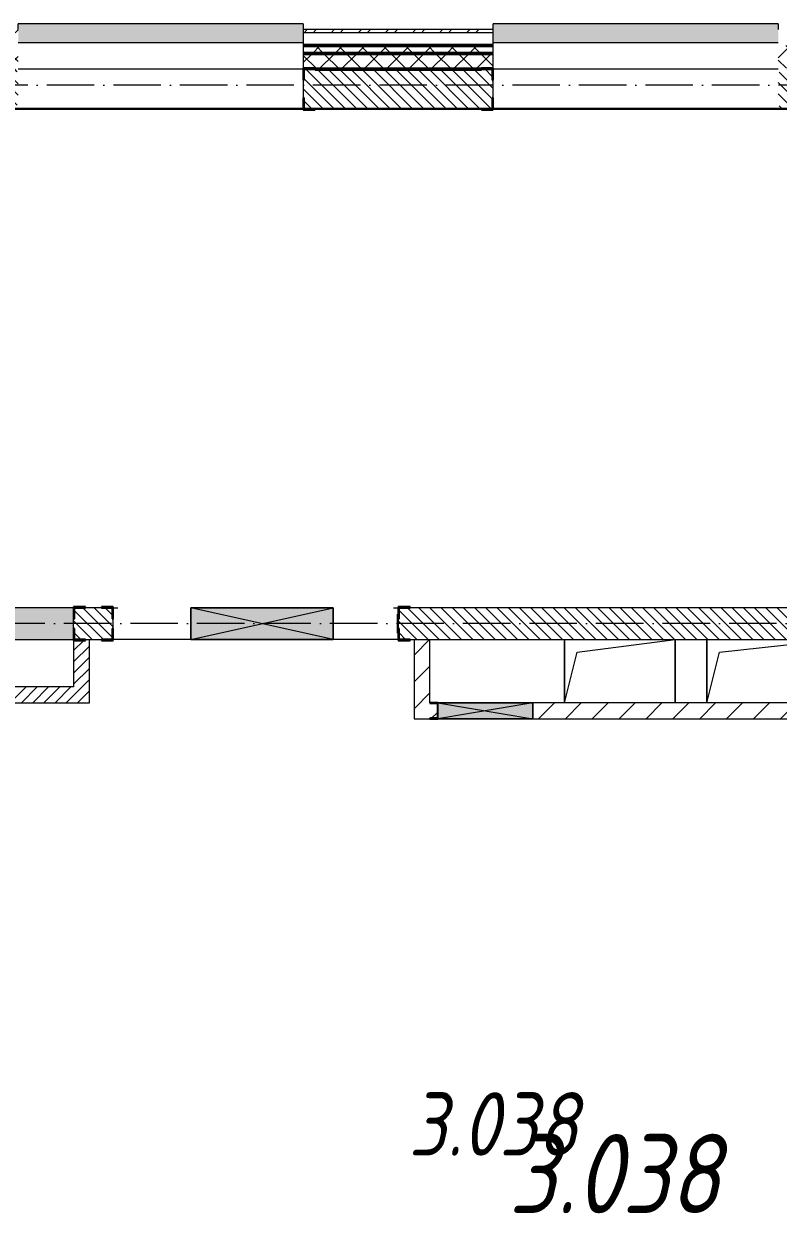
# Model space of a CAD drawing. Header units: millimetres. Extents: x -213536 to 1564669, y -45299 to 942238.
# Drawn here: x 594956 to 599721, y 288540 to 296049 of the extents above; entities that cross this region are included whole.
import ezdxf

# ---------------------------------------------------------------- set-up
doc = ezdxf.new("R2010")
doc.units = ezdxf.units.MM
doc.linetypes.add('50_200_ШТРИХ_1Т_ш5_п1_п1_', pattern=[700, 500, -100, 0, -100])
for name, color, linetype, lineweight in [('3.1) ЖБ окна 1.2 м', 102, 'Continuous', 30), ('A-DETL-GENF-OTLN', 7, 'Continuous', 9), ('A-FLOR-____-OTLN', 7, 'Continuous', 9), ('A-GENM-____-MCUT', 7, 'Continuous', 25), ('A-GENM-____-OTLN', 7, 'Continuous', 9), ('A-GENM-____-OTLN-1', 7, 'Continuous', 25), ('A-GLAZ-____-OTLN', 7, 'Continuous', 9), ('A-WALL-____-MCUT-2', 7, 'Continuous', 50), ('A-WALL-____-MCUT-3', 7, 'Continuous', 9), ('A-WALL-____-OTLN', 7, 'Continuous', 9), ('A-WALL-____-PATT-1', 7, 'Continuous', 9), ('A-WALL-FNSH-MCUT-1', 7, 'Continuous', 9), ('I-WALL-____-OTLN', 7, 'Continuous', 9), ('S-GRID-____-OTLN-1', 7, '50_200_ШТРИХ_1Т_ш5_п1_п1_', 9), ('Марки помещений', 7, 'Continuous', 9)]:
    doc.layers.add(name, color=color, linetype=linetype, lineweight=lineweight)
doc.layers.add('A-GLAZ-____-OTLN-1', color=7, linetype='Continuous', lineweight=9, true_color=0xc0c0c0)
doc.styles.add('ISOCPEUR_I_2', font='isocpeui.ttf', dxfattribs={"width": 0.85, "height": 2.3})
pattern_1 = [(45, (549721.47, 286281.11), (-70.71068, 70.71068), []), (135, (549721.47, 286281.11), (-70.71068, -70.71068), [])]
pattern_2 = [(45, (549721.47, 286281.11), (-84.8528, 84.8528), [])]
pattern_3 = [(135, (549721.475, 286281.11), (-35.35534, -35.35534), [])]
pattern_4 = [(45, (549721.475, 286281.11), (-35.35534, 35.35534), [])]

# ---------------------------------------------------------------- blocks, each defined once
blk = doc.blocks.new('Фахверк_СКБ_Уголок - 250_2700-27497298-АР1_План отверстий 3 этажа в осях 1-64_А-ГГ')
at = {"layer": 'A-GENM-____-MCUT'}
for p, q in [((200, 181), (125, 181)), ((125, 181), (125, 106)), ((131, 106), (131, 175)), ((131, 175), (200, 175)), ((200, 175), (200, 181)), ((125, 106), (131, 106)), ((131, -6), (125, -6)), ((125, -6), (125, -81)), ((131, -75), (131, -6)), ((200, -75), (131, -75)), ((200, -81), (200, -75)), ((125, -81), (200, -81))]:
    blk.add_line(p, q, dxfattribs=at)
blk = doc.blocks.new('Фахверк_СКБ_Уголок - 200_3960-28268576-АР1_План отверстий 3 этажа в осях 1-64_А-ГГ')
at = {"layer": 'A-GENM-____-MCUT'}
for p, q in [((200, 156), (125, 156)), ((125, 156), (125, 81)), ((200, 150), (200, 156)), ((125, 81), (131, 81)), ((131, 81), (131, 150)), ((131, 150), (200, 150)), ((131, 19), (125, 19)), ((125, 19), (125, -56)), ((131, -50), (131, 19)), ((125, -56), (200, -56)), ((200, -50), (131, -50)), ((200, -56), (200, -50))]:
    blk.add_line(p, q, dxfattribs=at)
blk = doc.blocks.new('154_Стойка_СКБ_Уголок - СМ-2480_200-28346303-АР1_План отверстий 3 этажа в осях 1-64_А-ГГ')
at = {"layer": 'A-GENM-____-MCUT'}
for p, q in [((125, 156), (125, 81)), ((200, 156), (125, 156)), ((200, 150), (200, 156)), ((125, 81), (131, 81)), ((131, 81), (131, 150)), ((131, 150), (200, 150)), ((131, 19), (125, 19)), ((125, 19), (125, -56)), ((131, -50), (131, 19)), ((125, -56), (200, -56)), ((200, -50), (131, -50)), ((200, -56), (200, -50))]:
    blk.add_line(p, q, dxfattribs=at)
blk = doc.blocks.new('Стойка_Влож_Полоса боковая - Полоса-28213942-АР1_План отверстий 3 этажа в осях 1-64_А-ГГ')
at = {"layer": 'A-GENM-____-OTLN'}
for p, q in [((-5, 60), (0, 60)), ((-5, -60), (-5, 60)), ((0, 31), (0, -31)), ((0, -60), (-5, -60))]:
    blk.add_line(p, q, dxfattribs=at)
blk = doc.blocks.new('AR_Отверстие Ниша - Лючок-32404390-АР1_План отверстий 3 этажа в осях 1-64_А-ГГ')
at = {"layer": 'A-GLAZ-____-OTLN'}
blk.add_hatch(color=256, dxfattribs=at).paths.add_polyline_path([(-200, 100), (-200, -100), (200, -100), (200, 100)], flags=0)
for p, q in [((200, 100), (-200, 100)), ((200, -100), (200, 100)), ((-200, 31), (-200, -31)), ((-200, -100), (200, -100))]:
    blk.add_line(p, q, dxfattribs=at)
blk = doc.blocks.new('Фахверк_СКБ_Уголок - 200_3960_зеркало-28268689-АР1_План отверстий 3 этажа в осях 1-64_А-ГГ')
at = {"layer": 'A-GENM-____-MCUT'}
for p, q in [((200, 156), (125, 156)), ((125, 156), (125, 81)), ((200, 150), (200, 156)), ((125, 81), (131, 81)), ((131, 81), (131, 150)), ((131, 150), (200, 150)), ((131, 19), (125, 19)), ((125, 19), (125, -56)), ((131, -50), (131, 19)), ((125, -56), (200, -56)), ((200, -50), (131, -50)), ((200, -56), (200, -50))]:
    blk.add_line(p, q, dxfattribs=at)
blk = doc.blocks.new('AR_Отверстие прямоугольное _в плите_ - AR_Отверстие прямоугольное _в плите_-30552525-АР1_План отверстий 3 этажа в осях 1-64_А-ГГ')
at = {"layer": 'A-GENM-____-OTLN'}
for p, q in [((-350, 200), (-350, -200)), ((-270, 120), (350, 200)), ((350, -200), (350, 200)), ((-350, -200), (-270, 120))]:
    blk.add_line(p, q, dxfattribs=at)
blk = doc.blocks.new('AR_Отверстие прямоугольное _в плите_ - AR_Отверстие прямоугольное _в плите_-V195-АР1_План отверстий 3 этажа в осях 1-64_А-ГГ')
at = {"layer": 'A-GENM-____-OTLN'}
for p, q in [((-400, 200), (-400, -200)), ((-320, 120), (400, 200)), ((-400, -200), (-320, 120)), ((400, -200), (400, -100))]:
    blk.add_line(p, q, dxfattribs=at)
blk = doc.blocks.new('Отлив_СКБ - Отлив витража_120_НВФ-31885687-АР1_План отверстий 3 этажа в осях 1-64_А-ГГ')
at = {"layer": 'A-GLAZ-____-OTLN-1'}
for points in [[(0, 0), (0, -2), (1800, -2), (1800, 0), (534.2, 0)], [(0, -2), (0, -120), (1800, -120), (1800, -2), (534.2, -2)]]:
    blk.add_hatch(color=256, dxfattribs=at).paths.add_polyline_path(points, flags=0)
at = {"layer": 'A-GLAZ-____-OTLN'}
for p, q in [((0, 0), (1800, 0)), ((1800, -2), (0, -2)), ((0, -120), (0, -83)), ((0, -120), (1800, -120)), ((1800, -83), (1800, -120))]:
    blk.add_line(p, q, dxfattribs=at)
blk = doc.blocks.new('AR_Отверстие прямоугольное _в стене_ - AR_Отверстие прямоугольное _в стене__ОВ-36979025-АР1_План отверстий 3 этажа в осях 1-64_А-ГГ')
at = {"layer": 'A-GLAZ-____-OTLN'}
blk.add_hatch(color=256, dxfattribs=at).paths.add_polyline_path([(300, -50), (300, 50), (-300, 50), (-300, -50)], flags=0)
at = {"layer": 'A-DETL-GENF-OTLN'}
for p, q in [((-300, 50), (300, 50)), ((300, 50), (-300, -50)), ((-300, 50), (300, -50)), ((300, 50), (-300, 50)), ((300, 50), (300, -50)), ((300, -50), (300, 50)), ((300, -50), (-300, -50)), ((-300, -50), (300, -50))]:
    blk.add_line(p, q, dxfattribs=at)
blk = doc.blocks.new('AR_Отверстие прямоугольное _в стене__БезПР - AR_Отверстие прямоугольное _в стене__БезПР-36899640-АР1_План отверстий 3 этажа в осях 1-64_А-ГГ')
at = {"layer": 'A-GLAZ-____-OTLN'}
blk.add_hatch(color=256, dxfattribs=at).paths.add_polyline_path([(-450, 100), (-450, -100), (450, -100), (450, 100)], flags=0)
at = {"layer": 'A-DETL-GENF-OTLN'}
for p, q in [((-450, -100), (-450, 100)), ((-450, 100), (450, 100)), ((450, 100), (-450, -100)), ((-450, 100), (450, -100)), ((450, 100), (-450, 100)), ((-450, 100), (-450, -100)), ((450, 100), (450, -100)), ((450, -100), (450, 100)), ((450, -100), (-450, -100)), ((-450, -100), (450, -100))]:
    blk.add_line(p, q, dxfattribs=at)
at = {"layer": 'A-GLAZ-____-OTLN'}
blk.add_line((450, 100), (-450, 100), dxfattribs=at)
blk = doc.blocks.new('154_Фахверк_СКБ_Швеллер - Тип_100_3960_зеркало-36793856-АР1_План отверстий 3 этажа в осях 1-64_А-ГГ')
at = {"layer": 'A-GENM-____-MCUT'}
for p, q in [((175, 50), (125, 50)), ((125, 50), (125, -50)), ((128, 47), (175, 47)), ((128, -47), (128, 47)), ((175, 47), (175, 50)), ((125, -50), (175, -50)), ((175, -47), (128, -47)), ((175, -50), (175, -47))]:
    blk.add_line(p, q, dxfattribs=at)

msp = doc.modelspace()

# ---------------------------------------------------------------- hatches: boundary and pattern name
at = {"layer": 'A-WALL-____-PATT-1'}
h = msp.add_hatch(dxfattribs=at)
h.set_pattern_fill('FP_3', color=256, style=0, pattern_type=2)
h.set_pattern_definition([(45, (549721.47, 286281.11), (-85.53659, 85.53659), []), (45, (549778.5, 286281.11), (-85.53659, 85.53659), [])])
h.paths.add_polyline_path([(621586.5, 295992.2), (621586.5, 296012.2), (617721.5, 296012.2), (617721.5, 295992.2), (620406.4, 295992.2)], flags=0)
h.paths.add_polyline_path([(609801.6, 295992.2), (609921.5, 295992.2), (609921.5, 296012.2), (608721.5, 296012.2), (608721.5, 295992.2)], flags=0)
h.paths.add_polyline_path([(606266.7, 295992.2), (606921.5, 295992.2), (606921.5, 296012.2), (605721.5, 296012.2), (605721.5, 295992.2)], flags=0)
h.paths.add_polyline_path([(603921.5, 295992.2), (603921.5, 296012.2), (602721.5, 296012.2), (602721.5, 295992.2), (602731.7, 295992.2)], flags=0)
h.paths.add_polyline_path([(600921.5, 295992.2), (600921.5, 296012.2), (599721.5, 296012.2), (599721.5, 295992.2)], flags=0)
h.paths.add_polyline_path([(596721.5, 295992.2), (597921.5, 295992.2), (597921.5, 296012.2), (596721.5, 296012.2)], flags=0)
h.paths.add_polyline_path([(594921.5, 295992.2), (594921.5, 296012.2), (593721.5, 296012.2), (593721.5, 295992.2), (593894.4, 295992.2)], flags=0)
h.paths.add_polyline_path([(590721.5, 295992.2), (591921.5, 295992.2), (591921.5, 296012.2), (590721.5, 296012.2)], flags=0)
h.paths.add_polyline_path([(588921.5, 295992.2), (588921.5, 296012.2), (588056.5, 296012.2), (588056.5, 295992.2), (588592, 295992.2)], flags=0)
h = msp.add_hatch(dxfattribs=at)
h.set_pattern_fill('FP_1', color=256, style=0, pattern_type=2)
h.set_pattern_definition(pattern_1)
h.paths.add_polyline_path([(624071.5, 295862.2), (624071.5, 295912.2), (617721.5, 295912.2), (617721.5, 295862.2), (623941.3, 295862.2)], flags=0)
h.paths.add_polyline_path([(609801.6, 295862.2), (609921.5, 295862.2), (609921.5, 295912.2), (608721.5, 295912.2), (608721.5, 295862.2)], flags=0)
h.paths.add_polyline_path([(606921.5, 295862.2), (606921.5, 295912.2), (605721.5, 295912.2), (605721.5, 295862.2), (606266.7, 295862.2)], flags=0)
h.paths.add_polyline_path([(603921.5, 295862.2), (603921.5, 295912.2), (602721.5, 295912.2), (602721.5, 295862.2), (602731.7, 295862.2)], flags=0)
h.paths.add_polyline_path([(600921.5, 295862.2), (600921.5, 295912.2), (599721.5, 295912.2), (599721.5, 295862.2)], flags=0)
h.paths.add_polyline_path([(596721.5, 295862.2), (597921.5, 295862.2), (597921.5, 295912.2), (596721.5, 295912.2)], flags=0)
h.paths.add_polyline_path([(594921.5, 295862.2), (594921.5, 295912.2), (593721.5, 295912.2), (593721.5, 295862.2), (593894.4, 295862.2)], flags=0)
h.paths.add_polyline_path([(591921.5, 295862.2), (591921.5, 295912.2), (590721.5, 295912.2), (590721.5, 295862.2)], flags=0)
h.paths.add_polyline_path([(588592, 295862.2), (588921.5, 295862.2), (588921.5, 295912.2), (587521.5, 295912.2), (587521.5, 295862.2)], flags=0)
h.paths.add_polyline_path([(584521.5, 295862.2), (585721.5, 295862.2), (585721.5, 295912.2), (584521.5, 295912.2)], flags=0)
h.paths.add_polyline_path([(582721.5, 295862.2), (582721.5, 295912.2), (581521.5, 295912.2), (581522.2, 295862.2)], flags=0)
h.paths.add_polyline_path([(579721.5, 295862.2), (579721.5, 295912.2), (578521.5, 295912.2), (578521.5, 295862.2)], flags=0)
h.paths.add_polyline_path([(576721.5, 295862.2), (576721.5, 295912.2), (573551.5, 295912.2), (573551.5, 295862.2), (574452.3, 295862.2)], flags=0)
h = msp.add_hatch(dxfattribs=at)
h.set_pattern_fill('FP_1', color=256, style=0, pattern_type=2)
h.set_pattern_definition(pattern_1)
h.paths.add_polyline_path([(624071.5, 295762.2), (624071.5, 295862.2), (617721.5, 295862.2), (617721.5, 295768.2), (617796.5, 295768.2), (617796.5, 295762.2), (623941.3, 295762.2)], flags=0)
h.paths.add_polyline_path([(609801.6, 295762.2), (609846.5, 295762.2), (609846.5, 295768.2), (609921.5, 295768.2), (609921.5, 295862.2), (608721.5, 295862.2), (608721.5, 295768.2), (608796.5, 295768.2), (608796.5, 295762.2), (609571.5, 295762.2)], flags=0)
h.paths.add_polyline_path([(606846.5, 295762.2), (606846.5, 295768.2), (606921.5, 295768.2), (606921.5, 295862.2), (605721.5, 295862.2), (605721.5, 295768.2), (605796.5, 295768.2), (605796.5, 295762.2), (606266.7, 295762.2)], flags=0)
h.paths.add_polyline_path([(603846.5, 295762.2), (603846.5, 295768.2), (603921.5, 295768.2), (603921.5, 295862.2), (602721.5, 295862.2), (602721.5, 295768.2), (602796.5, 295768.2), (602796.5, 295762.2), (603571.5, 295762.2)], flags=0)
h.paths.add_polyline_path([(600846.5, 295762.2), (600846.5, 295768.2), (600921.5, 295768.2), (600921.5, 295862.2), (599721.5, 295862.2), (599721.5, 295768.2), (599796.5, 295768.2), (599796.5, 295762.2), (600071.5, 295762.2)], flags=0)
h.paths.add_polyline_path([(597846.5, 295762.2), (597846.5, 295768.2), (597921.5, 295768.2), (597921.5, 295862.2), (596721.5, 295862.2), (596721.5, 295768.2), (596796.5, 295768.2), (596796.5, 295762.2), (597429.3, 295762.2)], flags=0)
h.paths.add_polyline_path([(593796.5, 295762.2), (594846.5, 295762.2), (594846.5, 295768.2), (594921.5, 295768.2), (594921.5, 295862.2), (593721.5, 295862.2), (593721.5, 295768.2), (593796.5, 295768.2)], flags=0)
h.paths.add_polyline_path([(591071.5, 295762.2), (591846.5, 295762.2), (591846.5, 295768.2), (591921.5, 295768.2), (591921.5, 295862.2), (590721.5, 295862.2), (590721.5, 295768.2), (590796.5, 295768.2), (590796.5, 295762.2)], flags=0)
h.paths.add_polyline_path([(588592, 295762.2), (588846.5, 295762.2), (588846.5, 295768.2), (588921.5, 295768.2), (588921.5, 295862.2), (587521.5, 295862.2), (587521.5, 295762.2), (588571.5, 295762.2)], flags=0)
h.paths.add_polyline_path([(585057.1, 295762.2), (585646.5, 295762.2), (585646.5, 295768.2), (585721.5, 295768.2), (585721.5, 295862.2), (584521.5, 295862.2), (584521.5, 295762.2), (585021.5, 295762.2)], flags=0)
h.paths.add_polyline_path([(582646.5, 295762.2), (582646.5, 295768.2), (582721.5, 295768.2), (582721.5, 295862.2), (581521.5, 295862.2), (581522.2, 295768.2), (581596.5, 295768.2), (581596.5, 295762.2)], flags=0)
h.paths.add_polyline_path([(579646.5, 295762.2), (579646.5, 295768.2), (579721.5, 295768.2), (579721.5, 295862.2), (578521.5, 295862.2), (578521.5, 295762.2), (579021.5, 295762.2)], flags=0)
h.paths.add_polyline_path([(576646.5, 295762.2), (576646.5, 295768.2), (576721.5, 295768.2), (576721.5, 295862.2), (573551.5, 295862.2), (573551.5, 295762.2), (576021.5, 295762.2)], flags=0)
h = msp.add_hatch(dxfattribs=at)
h.set_pattern_fill('FP_6', color=256, style=0, pattern_type=2)
h.set_pattern_definition(pattern_3)
h.paths.add_polyline_path([(600071.5, 295512.2), (600071.5, 295762.2), (599727.5, 295762.2), (599727.5, 295693.2), (599721.5, 295693.2), (599721.5, 295581.2), (599727.5, 295581.2), (599727.5, 295512.2), (599796.5, 295512.2)], flags=0)
h.paths.add_polyline_path([(596727.5, 295512.2), (597915.5, 295512.2), (597915.5, 295581.2), (597921.5, 295581.2), (597921.5, 295693.2), (597915.5, 295693.2), (597915.5, 295762.2), (596727.5, 295762.2), (596727.5, 295693.2), (596721.5, 295693.2), (596721.5, 295581.2), (596727.5, 295581.2), (596727.5, 295513.4)], flags=0)
h.paths.add_polyline_path([(594571.5, 295512.2), (594915.5, 295512.2), (594915.5, 295581.2), (594921.5, 295581.2), (594921.5, 295693.2), (594915.5, 295693.2), (594915.5, 295762.2), (594571.5, 295762.2), (594571.5, 295615.5)], flags=0)
h = msp.add_hatch(dxfattribs=at)
h.set_pattern_fill('FP_6', color=256, style=0, pattern_type=2)
h.set_pattern_definition(pattern_3)
h.paths.add_polyline_path([(600071.5, 292162.2), (600071.5, 292362.2), (597327.5, 292362.2), (597327.5, 292293.2), (597321.5, 292293.2), (597321.5, 292231.2), (597327.5, 292231.2), (597327.5, 292162.2), (599196.8, 292162.2)], flags=0)
h.paths.add_polyline_path([(595515.5, 292162.2), (595515.5, 292231.2), (595521.5, 292231.2), (595521.5, 292293.2), (595515.5, 292293.2), (595515.5, 292362.2), (595277.5, 292362.2), (595277.5, 292293.2), (595271.5, 292293.2), (595271.5, 292231.2), (595277.5, 292231.2), (595277.5, 292162.2), (595446.5, 292162.2)], flags=0)
h.paths.add_polyline_path([(594571.5, 292162.2), (594871.5, 292162.2), (594871.5, 292362.2), (594571.5, 292362.2)], flags=0)
h = msp.add_hatch(dxfattribs=at)
h.set_pattern_fill('FP_5', color=256, style=0, pattern_type=2)
h.set_pattern_definition(pattern_4)
h.paths.add_polyline_path([(595346.5, 291862.2), (595371.5, 291862.2), (595371.5, 292162.2), (595346.5, 292162.2), (595346.5, 292156.2), (595271.5, 292156.2), (595271.5, 291862.2), (595277.5, 291862.2)], flags=0)
h = msp.add_hatch(dxfattribs=at)
h.set_pattern_fill('FP_4', color=256, style=0, pattern_type=2)
h.set_pattern_definition(pattern_2)
h.paths.add_polyline_path([(597521.5, 291662.2), (597521.5, 292162.2), (597421.5, 292162.2), (597421.5, 291662.2)], flags=0)
h = msp.add_hatch(dxfattribs=at)
h.set_pattern_fill('FP_5', color=256, style=0, pattern_type=2)
h.set_pattern_definition(pattern_4)
h.paths.add_polyline_path([(594071.5, 291762.2), (595371.5, 291762.2), (595371.5, 291862.2), (594071.5, 291862.2)], flags=0)
h = msp.add_hatch(dxfattribs=at)
h.set_pattern_fill('FP_4', color=256, style=0, pattern_type=2)
h.set_pattern_definition(pattern_2)
h.paths.add_polyline_path([(600471.5, 291662.2), (600471.5, 291762.2), (598171.5, 291762.2), (598171.5, 291662.2), (599196.8, 291662.2)], flags=0)
h.paths.add_polyline_path([(597521.5, 291665.2), (597568.5, 291665.2), (597568.5, 291759.2), (597521.5, 291759.2), (597521.5, 291712.2)], flags=0)

# ---------------------------------------------------------------- linework, layer by layer
at = {"layer": '3.1) ЖБ окна 1.2 м'}
msp.add_lwpolyline([(600071.5, 295512.2), (594571.5, 295512.2)], dxfattribs=at)
at = {"layer": 'A-FLOR-____-OTLN'}
for p, q in [((598371.5, 291762.2), (598371.5, 292162.2)), ((599071.5, 292162.2), (599071.5, 291762.2)), ((599271.5, 291762.2), (599271.5, 292162.2))]:
    msp.add_line(p, q, dxfattribs=at)
at = {"layer": 'A-WALL-____-MCUT-2'}
for p, q in [((597921.5, 295912.2), (596721.5, 295912.2)), ((597921.5, 295862.2), (596721.5, 295862.2)), ((596796.5, 295762.2), (597846.5, 295762.2))]:
    msp.add_line(p, q, dxfattribs=at)
at = {"layer": 'A-WALL-____-MCUT-3'}
for p, q in [((597921.5, 295992.2), (596721.5, 295992.2)), ((596721.5, 295992.2), (596721.5, 295768.2)), ((597921.5, 295768.2), (597921.5, 295992.2)), ((596721.5, 295693.2), (596721.5, 295581.2)), ((597921.5, 295581.2), (597921.5, 295693.2)), ((596796.5, 295512.2), (597846.5, 295512.2)), ((595446.5, 292362.2), (595346.5, 292362.2)), ((600071.5, 292362.2), (597396.5, 292362.2)), ((595521.5, 292231.2), (595521.5, 292293.2)), ((595346.5, 292162.2), (595446.5, 292162.2)), ((597396.5, 292162.2), (600071.5, 292162.2))]:
    msp.add_line(p, q, dxfattribs=at)
at = {"layer": 'A-WALL-____-OTLN'}
for p, q in [((596721.5, 295762.2), (594921.5, 295762.2)), ((599721.5, 295762.2), (597921.5, 295762.2)), ((596721.5, 295512.2), (594921.5, 295512.2)), ((599721.5, 295512.2), (597921.5, 295512.2))]:
    msp.add_line(p, q, dxfattribs=at)
at = {"layer": 'A-WALL-FNSH-MCUT-1'}
for p, q in [((597921.5, 296012.2), (596721.5, 296012.2)), ((596721.5, 296012.2), (596721.5, 295992.2)), ((597921.5, 295992.2), (597921.5, 296012.2)), ((596721.5, 295992.2), (596721.5, 295992.2)), ((595271.5, 292156.2), (595271.5, 291862.2)), ((595371.5, 291762.2), (595371.5, 292162.2)), ((597421.5, 292162.2), (597421.5, 291662.2)), ((597521.5, 291762.2), (597521.5, 292162.2)), ((595271.5, 291862.2), (594571.5, 291862.2)), ((594071.5, 291762.2), (595371.5, 291762.2)), ((600471.5, 291762.2), (598171.5, 291762.2)), ((597421.5, 291662.2), (597521.5, 291662.2)), ((598171.5, 291662.2), (600471.5, 291662.2))]:
    msp.add_line(p, q, dxfattribs=at)
at = {"layer": 'I-WALL-____-OTLN'}
for p, q in [((595521.5, 292362.2), (595551.5, 292362.2)), ((597291.5, 292362.2), (597321.5, 292362.2)), ((596011.5, 292162.2), (595521.5, 292162.2)), ((597321.5, 292162.2), (596911.5, 292162.2))]:
    msp.add_line(p, q, dxfattribs=at)
at = {"layer": 'S-GRID-____-OTLN-1', "color": 251, "ltscale": 0.6, "true_color": 0x636466}
for p, q in [((653795.9, 295662.2), (545291.6, 295662.2)), ((640040.3, 292262.2), (545052.7, 292262.2))]:
    msp.add_line(p, q, dxfattribs=at)

# ---------------------------------------------------------------- block references
at = {"layer": 'A-GENM-____-OTLN'}
for name, p in [('Стойка_Влож_Полоса боковая - Полоса-28213942-АР1_План отверстий 3 этажа в осях 1-64_А-ГГ', (597321.5, 292262.2)), ('AR_Отверстие прямоугольное _в плите_ - AR_Отверстие прямоугольное _в плите_-30552525-АР1_План отверстий 3 этажа в осях 1-64_А-ГГ', (598721.5, 291962.2)), ('AR_Отверстие прямоугольное _в плите_ - AR_Отверстие прямоугольное _в плите_-V195-АР1_План отверстий 3 этажа в осях 1-64_А-ГГ', (599671.5, 291962.2))]:
    msp.add_blockref(name, p, dxfattribs=at)
at = {"layer": 'A-GENM-____-OTLN-1'}
for name, p in [('Фахверк_СКБ_Уголок - 250_2700-27497298-АР1_План отверстий 3 этажа в осях 1-64_А-ГГ', (596596.5, 295587.2)), ('Фахверк_СКБ_Уголок - 200_3960_зеркало-28268689-АР1_План отверстий 3 этажа в осях 1-64_А-ГГ', (595146.5, 292212.2)), ('154_Стойка_СКБ_Уголок - СМ-2480_200-28346303-АР1_План отверстий 3 этажа в осях 1-64_А-ГГ', (597196.5, 292212.2))]:
    msp.add_blockref(name, p, dxfattribs=at)
at = {"layer": 'A-GENM-____-OTLN-1', "rotation": 180}
for name, p in [('Фахверк_СКБ_Уголок - 250_2700-27497298-АР1_План отверстий 3 этажа в осях 1-64_А-ГГ', (598046.5, 295687.2)), ('Фахверк_СКБ_Уголок - 200_3960-28268576-АР1_План отверстий 3 этажа в осях 1-64_А-ГГ', (595646.5, 292312.2)), ('154_Фахверк_СКБ_Швеллер - Тип_100_3960_зеркало-36793856-АР1_План отверстий 3 этажа в осях 1-64_А-ГГ', (597696.5, 291712.2))]:
    msp.add_blockref(name, p, dxfattribs=at)
at = {"layer": 'A-GLAZ-____-OTLN', "rotation": 180}
for name, p in [('Отлив_СКБ - Отлив витража_120_НВФ-31885687-АР1_План отверстий 3 этажа в осях 1-64_А-ГГ', (596721.5, 295929.2)), ('Отлив_СКБ - Отлив витража_120_НВФ-31885687-АР1_План отверстий 3 этажа в осях 1-64_А-ГГ', (599721.5, 295929.2)), ('AR_Отверстие Ниша - Лючок-32404390-АР1_План отверстий 3 этажа в осях 1-64_А-ГГ', (595071.5, 292262.2)), ('AR_Отверстие прямоугольное _в стене__БезПР - AR_Отверстие прямоугольное _в стене__БезПР-36899640-АР1_План отверстий 3 этажа в осях 1-64_А-ГГ', (596461.5, 292262.2))]:
    msp.add_blockref(name, p, dxfattribs=at)
at = {"layer": 'A-GLAZ-____-OTLN'}
msp.add_blockref('AR_Отверстие прямоугольное _в стене_ - AR_Отверстие прямоугольное _в стене__ОВ-36979025-АР1_План отверстий 3 этажа в осях 1-64_А-ГГ', (597871.5, 291712.2), dxfattribs=at)

# ---------------------------------------------------------------- texts
at = {"layer": 'Марки помещений', "color": 114, "true_color": 0x139b48, "insert": (597386.4, 289303.6), "char_height": 400, "width": 785.654, "attachment_point": 1, "style": 'ISOCPEUR_I_2'}
msp.add_mtext('3.038', dxfattribs=at)
at = {"layer": 'Марки помещений', "insert": (598019, 289040.1), "char_height": 500, "width": 785.654, "attachment_point": 1, "style": 'ISOCPEUR_I_2'}
msp.add_mtext('3.038', dxfattribs=at)

doc.saveas('drawing.dxf')
